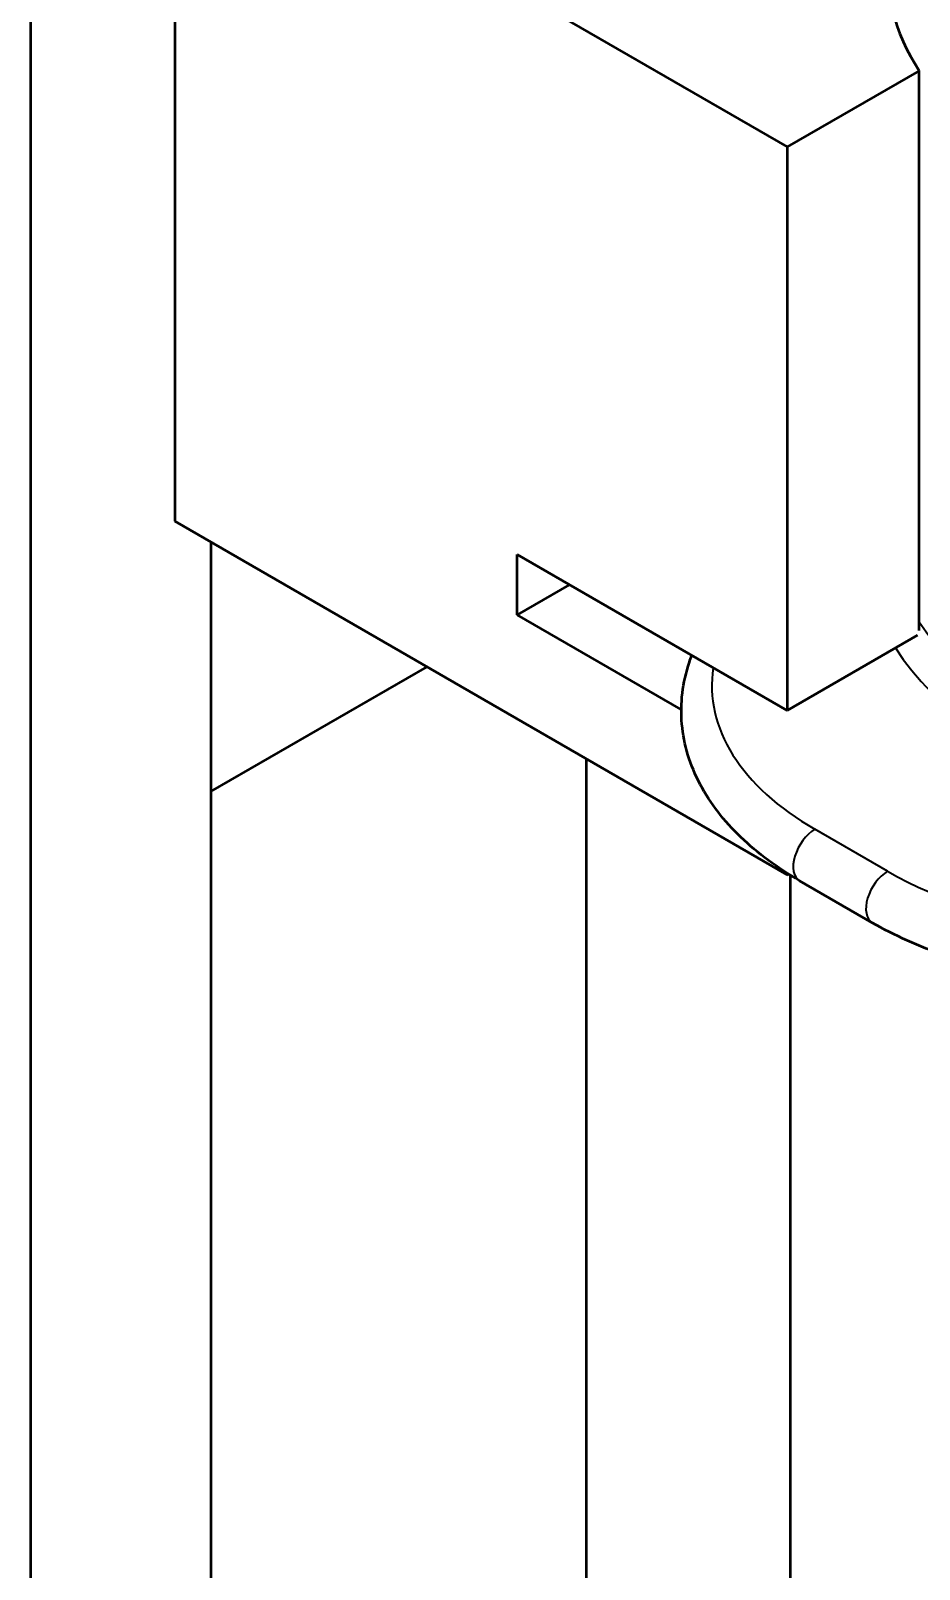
# Model space of a CAD drawing. Header units: millimetres. Extents: x -2015 to 3360, y -4745 to 2376.
# Drawn here: x 1912.2 to 1947.1, y 742.7 to 803.2 of the extents above; entities that cross this region are included whole.
import ezdxf

# ---------------------------------------------------------------- set-up
doc = ezdxf.new("R2010")
doc.units = ezdxf.units.MM
doc.header["$LTSCALE"] = 8
doc.layers.add('Visible (ISO)', color=7, linetype='Continuous', lineweight=50)
doc.layers.add('Visible Narrow (ISO)', color=7, linetype='Continuous', lineweight=35)

msp = doc.modelspace()

# ---------------------------------------------------------------- linework, layer by layer
at = {"layer": 'Visible (ISO)'}
for p, q in [((1912.242, 643.53), (1912.242, 863.984)), ((1917.899, 812.479), (1941.94, 798.599)), ((1917.899, 812.479), (1917.899, 783.902)), ((1947.121, 801.59), (1941.94, 798.599)), ((1947.121, 779.616), (1947.121, 801.59)), ((1941.94, 798.599), (1941.94, 776.472)), ((1917.899, 783.902), (1941.94, 770.021)), ((1919.313, 783.085), (1919.313, 647.612)), ((1931.334, 782.595), (1941.94, 776.472)), ((1931.334, 780.227), (1931.334, 782.595)), ((1933.384, 781.411), (1931.334, 780.227)), ((1937.781, 776.505), (1931.334, 780.227)), ((1941.94, 776.472), (1947.056, 779.425)), ((1919.313, 773.287), (1927.798, 778.186)), ((1934.051, 774.576), (1934.051, 701.14)), ((1941.94, 770.078), (1941.94, 770.021)), ((1941.94, 770.021), (1941.987, 770.048)), ((1942.051, 770.008), (1942.051, 701.14)), ((1942.423, 769.786), (1945.278, 768.137))]:
    msp.add_line(p, q, dxfattribs=at)
msp.add_ellipse((1965.275, 805.539), major_axis=(-19.4, 0), ratio=0.57735, start_param=6.211374, end_param=6.643528, dxfattribs=at)
for points, knots in [([(1942.423, 769.786), (1941.555, 770.287), (1940.779, 770.857), (1939.462, 772.123), (1938.92, 772.82), (1938.127, 774.316), (1937.879, 775.118), (1937.731, 776.749), (1937.832, 777.576), (1938.128, 778.453), (1938.161, 778.544), (1938.195, 778.634)], [3.141593, 3.141593, 3.141593, 3.141593, 3.385939, 3.385939, 3.630285, 3.630285, 3.874631, 3.874631, 4.118977, 4.118977, 4.147257, 4.147257, 4.147257, 4.147257]), ([(1961.78, 766.431), (1960.7, 766.14), (1959.564, 765.927), (1957.243, 765.667), (1956.057, 765.619), (1953.699, 765.69), (1952.527, 765.809), (1950.259, 766.209), (1949.164, 766.491), (1947.107, 767.204), (1946.146, 767.636), (1945.278, 768.137)], [1.919862, 1.919862, 1.919862, 1.919862, 2.164208, 2.164208, 2.408554, 2.408554, 2.6529, 2.6529, 2.897247, 2.897247, 3.141593, 3.141593, 3.141593, 3.141593])]:
    msp.add_open_spline(points, degree=3, knots=knots, dxfattribs=at)
at = {"layer": 'Visible Narrow (ISO)'}
msp.add_line((1945.878, 770.156), (1943.023, 771.805), dxfattribs=at)
for centre, major_axis, start_param, end_param in [((1965.275, 783.82), (-19.35, 0), 0.353421, 1.537094), ((1965.275, 783.004), (-20.35, 0), 0.354496, 1.630031), ((1952.781, 777.439), (-13.8, 0), 6.193984, 7.068583), ((1943.023, 770.825), (-0.6, -1.039), 3.926991, 6.283185), ((1945.878, 769.177), (-0.6, -1.039), 3.926991, 6.283185), ((1955.636, 775.79), (-13.8, 0), 0.785398, 2.007129)]:
    msp.add_ellipse(centre, major_axis=major_axis, ratio=0.57735, start_param=start_param, end_param=end_param, dxfattribs=at)

doc.saveas('drawing.dxf')
